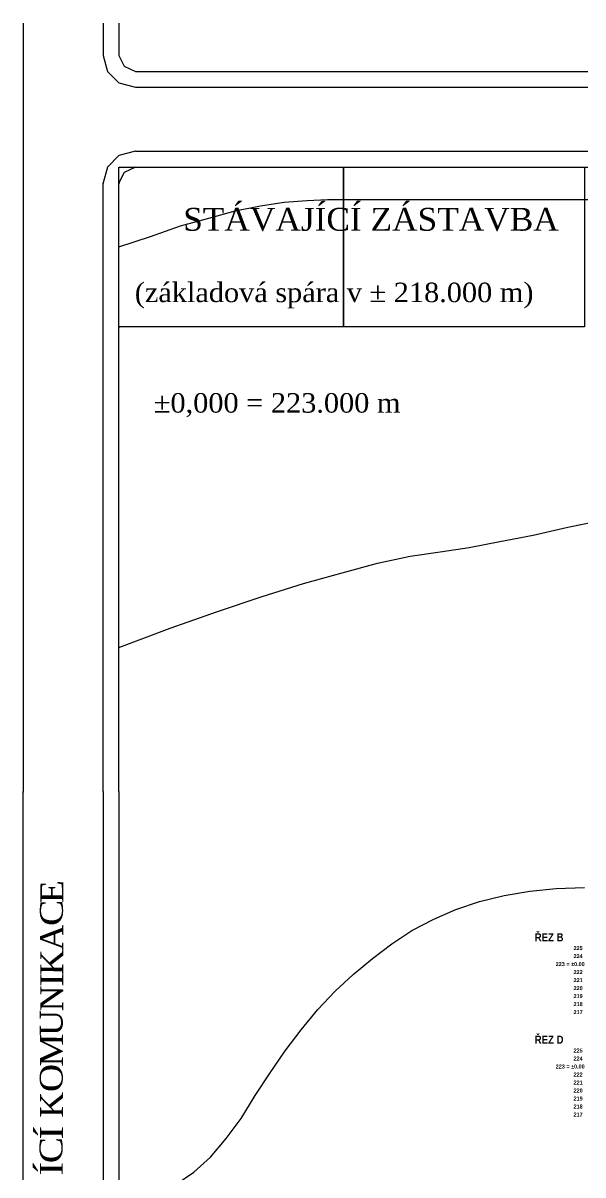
# Model space of a CAD drawing. Header units: millimetres. Extents: x -51 to 2999949, y -1641567 to 415040.
# Drawn here: x 635779 to 705737, y 158553 to 302519 of the extents above; entities that cross this region are included whole.
import ezdxf

# ---------------------------------------------------------------- set-up
doc = ezdxf.new("R2010")
doc.units = ezdxf.units.MM
doc.header["$LTSCALE"] = 75
doc.header["$MEASUREMENT"] = 0
doc.layers.get('0').update_dxf_attribs({"linetype": 'CONTINUOUS'})
doc.layers.add('TEXT hloubky ŘEZ', color=255, linetype='CONTINUOUS')
doc.styles.add('TIMESNEWROMAN', font='times.ttf')
doc.styles.add('ŘEZ', font='ariblk.ttf', dxfattribs={"width": 0.75, "height": 1000})
doc.styles.add('ŘEZ HLOUBKY', font='ariblk.ttf', dxfattribs={"width": 0.75, "height": 500})

msp = doc.modelspace()

# ---------------------------------------------------------------- linework, layer by layer
for p, q in [((649847.5854, 286496.2561), (798142.3038, 286496.2561)), ((649847.5854, 284515.909), (798142.3038, 284515.909))]:
    msp.add_line(p, q)
for points in [[(635779.3872, 302519.0837), (635779.3872, 206459.2977), (635882.2648, 206459.2977)], [(645784.0135, 302519.0837), (645784.0135, 298455.5184), (646324.1064, 296475.1713), (647764.3607, 295060.6413), (649847.5854, 294494.8241), (798039.4327, 294494.8241), (800019.7798, 295060.6413), (801460.0406, 296475.1713), (802000.127, 298455.5184), (802000.127, 302519.0837), (802103.0111, 302519.0837)], [(647764.3607, 302519.0837), (647764.3607, 298455.5184), (648407.3312, 297143.8596), (649847.5854, 296475.1713), (798039.4327, 296475.1713), (799351.0915, 297143.8596), (800019.7798, 298455.5184), (800019.7798, 302519.0837), (800122.664, 302519.0837)], [(649847.5854, 286496.2561), (647764.3607, 285956.1567), (646324.1064, 284515.909), (645784.0135, 282535.5619), (645886.8846, 282535.5619)], [(649847.5854, 284515.909), (648407.3312, 283847.2207), (647764.3607, 282535.5619), (647867.2383, 282535.5619)], [(647764.3607, 264532.3872), (647764.3607, 284515.909), (705914.6166, 284515.909), (705914.6166, 264532.3872), (675797.873, 264532.3872), (675797.873, 284515.909), (675797.873, 264532.3872), (647764.3607, 264532.3872), (647867.2383, 264532.3872)], [(645784.0135, 206459.2977), (645784.0135, 282535.5619), (645886.8846, 282535.5619)], [(647764.3607, 206459.2977), (647764.3607, 282535.5619), (647867.2383, 282535.5619)], [(647764.3607, 274537.0201), (651725.0615, 275848.6789), (655454.2892, 277160.3377), (658977.7682, 278137.6393), (662269.7742, 279037.8137), (665458.909, 279680.7843), (668416.5708, 280117.9864), (671271.3615, 280349.4726), (673817.5258, 280452.3437), (711958.5356, 280452.3437)], [(647764.3607, 224462.4724), (654142.6304, 226880.0348), (660057.954, 228963.2661), (665664.6577, 230840.7421), (670834.1397, 232486.732), (675669.2776, 233798.3908), (680067.2001, 235007.1785), (684156.4898, 235881.6352), (687885.7175, 236421.7346), (691512.0742, 236987.5257), (695369.8973, 237733.3673), (699536.3469, 238504.9529), (703831.3918, 239507.9722), (708563.6455, 240485.3), (713398.7964, 241694.0877), (718568.2784, 243005.7465), (718671.1495, 243005.7465)], [(635779.3872, 104355.573), (635779.3872, 206459.2977), (635882.2648, 206459.2977)], [(645784.0135, 206459.2977), (645784.0135, 124441.9724), (646324.1064, 122358.7477), (647764.3607, 120918.4934), (649847.5854, 120378.4005), (798039.4327, 120378.4005), (800019.7798, 120918.4934), (801460.0406, 122358.7477), (802000.127, 124441.9724), (802000.127, 206459.2977), (802103.0111, 206459.2977)], [(647764.3607, 206459.2977), (647764.3607, 124441.9724), (648407.3312, 123027.436), (649847.5854, 122358.7477), (798039.4327, 122358.7477), (799351.0915, 123027.436), (800019.7798, 124441.9724), (800019.7798, 206459.2977), (800122.664, 206459.2977)], [(654914.1898, 157387.7824), (657100.2922, 158905.1965), (659183.5169, 160782.6726), (661163.8641, 163097.3638), (663041.3401, 165617.7973), (664790.2207, 168472.6011), (666667.6902, 171327.3787), (668545.1662, 174079.2983), (670525.5133, 176702.616), (672608.7381, 179223.0625), (674794.8405, 181537.7538), (677006.6607, 183620.972), (679424.2296, 185601.3322), (681841.7985, 187453.0774), (684362.2451, 189099.0935), (687114.1581, 190539.3412), (689866.0712, 191748.1289), (692823.733, 192725.4436), (695909.9902, 193497.0161), (699099.1251, 194037.1024), (702391.1376, 194371.4466), (705914.6166, 194500.0354)]]:
    msp.add_lwpolyline(points)

# ---------------------------------------------------------------- texts
at = {"attachment_point": 7, "style": 'TIMESNEWROMAN'}
for s, insert, char_height, width in [('\\W1.02;STÁVAJÍCÍ\\~ZÁSTAVBA', (655788.6333, 276491.7802), 2863.160702, 47179.177469), ('{\\W1.03;(základová\\~spára\\~v\\~±\\~218.000\\~m)}', (649744.7078, 266847.2223), 2433.709411, 49434.835916), ('{\\W1.03;±\\fTimes New Roman|b0|i0|c238|p18;0,000 =\\fTimes New Roman|b0|i0|c0|p18;\\~2\\fTimes New Roman|b0|i0|c238|p18;23\\fTimes New Roman|b0|i0|c0|p18;.000\\~m}', (652120.6215, 253257.3782), 2433.7094106, 49434.835916)]:
    msp.add_mtext(s, dxfattribs=dict(at, insert=insert, char_height=char_height, width=width))
at = {"char_height": 2863.05416, "attachment_point": 7, "rotation": 89.900411366, "style": 'TIMESNEWROMAN'}
for s, insert, width in [('\\W1.09;E', (640819.3777, 192519.8976), 4188.811084), ('\\W1.14;C', (640793.7907, 189665.12), 4490.011551), ('\\W1.04;A', (640793.6992, 186578.7777), 4592.758633), ('\\W1.03;K', (640793.6992, 183518.4149), 4572.933721), ('\\W1.19;I', (640793.7907, 182078.0233), 3142.167689), ('\\W1.02;N', (640793.7907, 179017.6474), 4557.722998), ('\\W1.04;U', (640768.243, 175931.3967), 4588.465591), ('\\W1.07;M', (640768.158, 172099.4221), 5402.248105), ('\\W1.13;O', (640768.2822, 168910.3788), 4720.524113), ('\\W1.03;K', (640768.4523, 165721.3748), 4572.933721), ('\\W1.19;Í', (640768.4981, 162969.2851), 3142.167689), ('\\W1.14;C', (640742.6953, 160011.7411), 4490.011551), ('\\W1.19;Í', (640742.6495, 158468.6223), 3142.167689)]:
    msp.add_mtext(s, dxfattribs=dict(at, insert=insert, width=width))
at = {"layer": 'TEXT hloubky ŘEZ', "attachment_point": 1}
for s, width, gutter_width, heights, insert, char_height, style in [('ŘEZ B', 4436.587346, 5000, [0], (699710.0416, 188759.4008), 1000, 'ŘEZ'), ('225', 1674.686176, 2500, [0], (704562.687, 187153.0355), 500, 'ŘEZ HLOUBKY'), ('224', 1674.686176, 2500, [0], (704562.687, 186153.0355), 500, 'ŘEZ HLOUBKY'), ('223 = ±0.00', 3549.990573, 2500, [1316.3218], (702337.5089, 185153.0355), 500, 'ŘEZ HLOUBKY'), ('222', 1674.686176, 2500, [0], (704562.687, 184153.0355), 500, 'ŘEZ HLOUBKY'), ('221', 1674.686176, 2500, [0], (704562.687, 183153.0355), 500, 'ŘEZ HLOUBKY'), ('220', 1674.686176, 2500, [0], (704562.687, 182153.0355), 500, 'ŘEZ HLOUBKY'), ('219', 1674.686176, 2500, [0], (704562.687, 181153.0355), 500, 'ŘEZ HLOUBKY'), ('218', 1674.686176, 2500, [0], (704562.687, 180153.0355), 500, 'ŘEZ HLOUBKY'), ('217', 1674.686176, 2500, [0], (704562.687, 179153.0355), 500, 'ŘEZ HLOUBKY'), ('ŘEZ D', 4436.587346, 5000, [0], (699710.0416, 175964.091), 1000, 'ŘEZ'), ('225', 1674.686176, 2500, [0], (704562.687, 174357.7257), 500, 'ŘEZ HLOUBKY'), ('224', 1674.686176, 2500, [0], (704562.687, 173357.7257), 500, 'ŘEZ HLOUBKY'), ('223 = ±0.00', 3549.990573, 2500, [1316.3218], (702337.5089, 172357.7257), 500, 'ŘEZ HLOUBKY'), ('222', 1674.686176, 2500, [0], (704562.687, 171357.7257), 500, 'ŘEZ HLOUBKY'), ('221', 1674.686176, 2500, [0], (704562.687, 170357.7257), 500, 'ŘEZ HLOUBKY'), ('220', 1674.686176, 2500, [0], (704562.687, 169357.7257), 500, 'ŘEZ HLOUBKY'), ('219', 1674.686176, 2500, [0], (704562.687, 168357.7257), 500, 'ŘEZ HLOUBKY'), ('218', 1674.686176, 2500, [0], (704562.687, 167357.7257), 500, 'ŘEZ HLOUBKY'), ('217', 1674.686176, 2500, [0], (704562.687, 166357.7257), 500, 'ŘEZ HLOUBKY')]:
    msp.add_mtext_dynamic_manual_height_columns(s, width=width, gutter_width=gutter_width, heights=heights, dxfattribs=dict(at, insert=insert, char_height=char_height, style=style))

doc.saveas('drawing.dxf')
